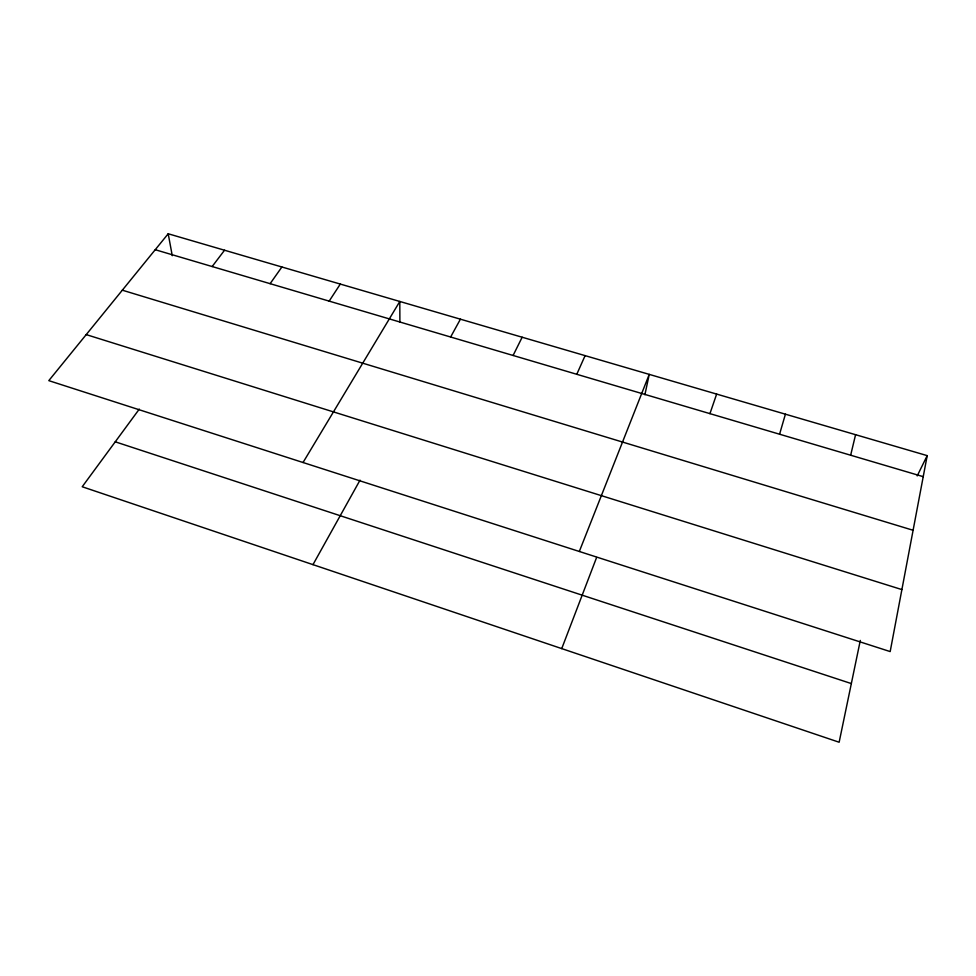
<?xml version="1.0" encoding="UTF-8"?>
<svg xmlns="http://www.w3.org/2000/svg" width="976" height="976" viewBox="0 0 976 976"><rect width="100%" height="100%" fill="white"/><g stroke="black" fill="none" stroke-linecap="round" stroke-linejoin="round"><path stroke-width="1.46" d="M927.2 455.633L890.173 651.578L48.8 380.64L168.201 233.764L927.2 455.633L917.208 475.898M860.307 640.439L839.14 742.236L82.216 486.756L139.3 409.09M644.892 394.743L649.247 374.381L579.317 551.477M850.657 455.219L855.574 434.698M779.58 434.21L785.412 414.19M709.942 413.641L716.64 394.084M561.737 648.601L596.604 557.491M576.779 374.296L585.1 355.63M513.095 355.471L522.16 337.232M450.631 337.013L460.416 319.189M312.979 564.64L360.022 480.155M303.036 462.514L399.806 301.462L399.892 322.348M329.168 301.12L340.307 284.077M270.12 283.674L281.893 266.997M212.146 266.546L224.541 250.234M155.233 249.722L923.223 476.666M122.329 290.189L913.097 530.273M86.217 334.609L901.885 589.589M115.241 441.811L851.34 683.578M168.201 233.764L172.264 255.688"/></g></svg>
